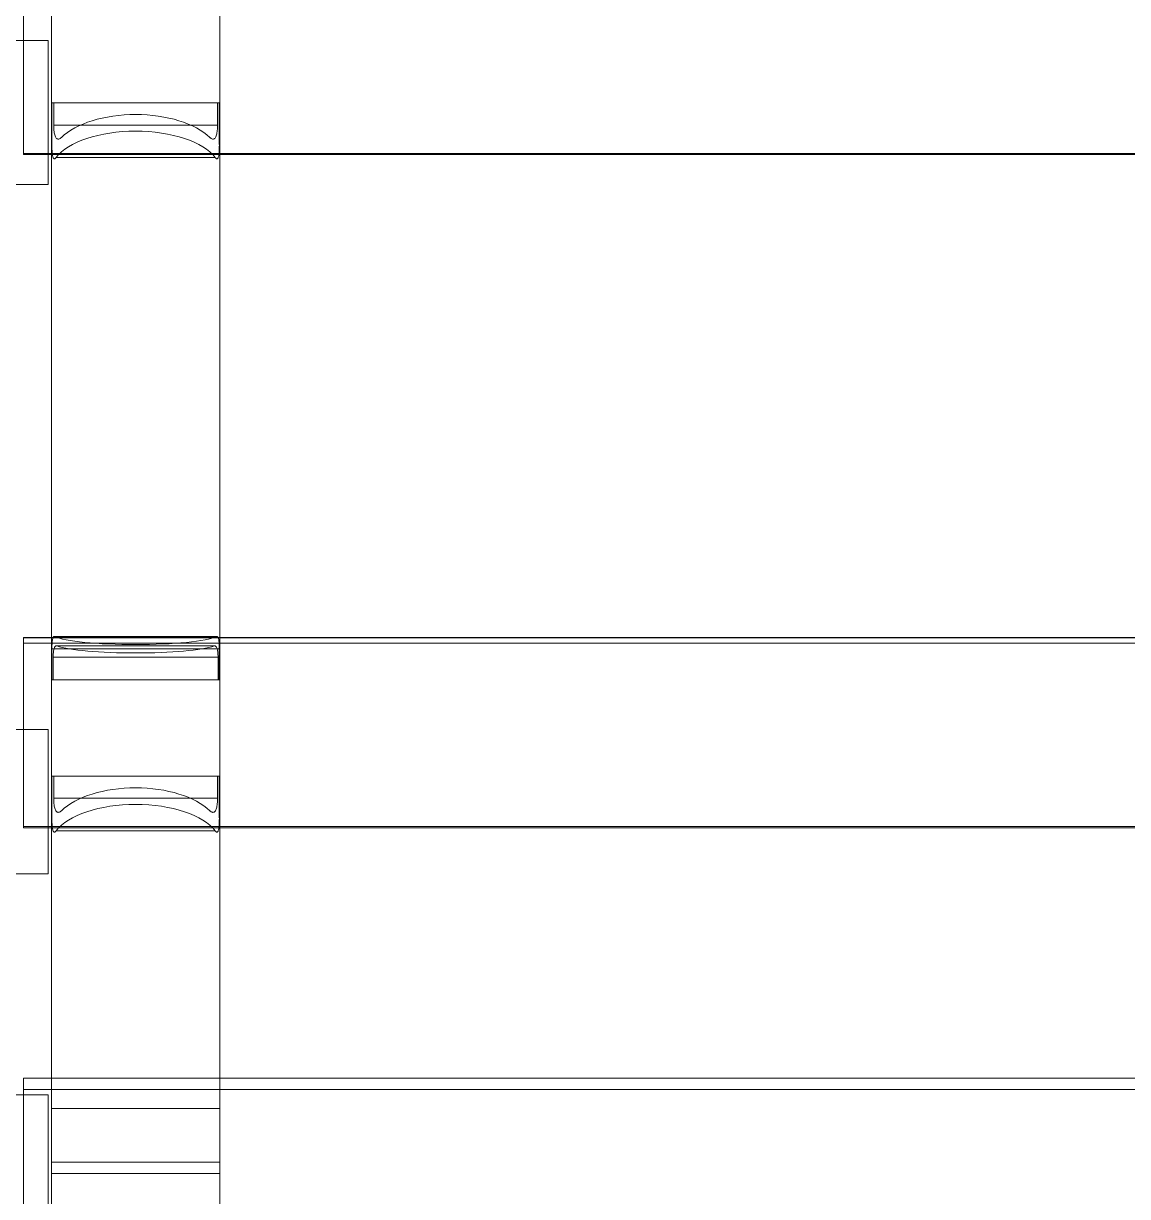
# Model space of a CAD drawing. Header units: millimetres. Extents: x -217756 to 263180, y 55413 to 130608.
# Drawn here: x -209318.1 to -209121.2, y 116725.4 to 116934.5 of the extents above; entities that cross this region are included whole.
import ezdxf

# ---------------------------------------------------------------- set-up
doc = ezdxf.new("R2010")
doc.units = ezdxf.units.MM
doc.layers.add('ТХ_пищеблок', color=30, linetype='Continuous', lineweight=20)

msp = doc.modelspace()

# ---------------------------------------------------------------- linework, layer by layer
at = {"layer": 'ТХ_пищеблок', "color": 230, "extrusion": (-1, 2.44929e-16, 3.40358e-28)}
for p, q in [((-209313.12, 116721.5, -147.22), (-209313.12, 117071.5, -147.22)), ((-209313.12, 117052.33, -203.42), (-209313.12, 116741.09, -230.66)), ((-209313.12, 116731.5, -241.12), (-209313.12, 116731.5, -250.22)), ((-209313.12, 116729.5, -252.22), (-209313.12, 116721.5, -252.22))]:
    msp.add_line(p, q, dxfattribs=at)
at = {"layer": 'ТХ_пищеблок', "color": 230}
for p, q in [((-209313.12, 116721.5, -147.22), (-209313.12, 117071.5, -147.22)), ((-209283.12, 117071.5, -147.22), (-209283.12, 116721.5, -147.22)), ((-209318.12, 116945.03, -917.22), (-209318.12, 116911.1, -917.22)), ((-209313.05, 116920.32, -145.72), (-209283.2, 116920.32, -145.72)), ((-209313.05, 116920.32, -145.72), (-209313.05, 116913.1, -145.72)), ((-209313.05, 116920.32, -145.72), (-209313.05, 116913.1, -145.72)), ((-209312.73, 116916.38, -143.82), (-209312.73, 116920.32, -143.82)), ((-209283.51, 116920.32, -143.82), (-209283.51, 116916.38, -143.82)), ((-209283.2, 116913.1, -145.72), (-209283.2, 116920.32, -145.72)), ((-209283.2, 116913.1, -145.72), (-209283.2, 116920.32, -145.72)), ((-209318.12, 116917.53, -144.72), (-209318.12, 116913.1, -144.72)), ((-209312.73, 116916.38, -143.82), (-209283.51, 116916.38, -143.82)), ((-209318.12, 116911.33, -142.81), (-207818.12, 116911.33, -142.81)), ((-209318.12, 116911.1, -917.22), (-207818.12, 116911.1, -917.22)), ((-209313.12, 116825.03, -917.22), (-209313.12, 116911.1, -917.22)), ((-209312.29, 116910.58, -142.31), (-209283.95, 116910.58, -142.31)), ((-209283.12, 116911.1, -917.22), (-209283.12, 116825.03, -917.22)), ((-209318.12, 116825.03, -917.22), (-207818.12, 116825.03, -917.22)), ((-209318.12, 116825.03, -917.22), (-209318.12, 116791.1, -917.22)), ((-209318.12, 116825.01, -143.47), (-207818.12, 116825.01, -143.47)), ((-209312.57, 116825.21, -143.19), (-209283.68, 116825.21, -143.19)), ((-209284.18, 116825.01, -917.22), (-207852.06, 116825.01, -917.22)), ((-209318.12, 116824.02, -143.6), (-207818.12, 116824.02, -143.6)), ((-209318.12, 116823.03, -144.72), (-209318.12, 116819.01, -144.72)), ((-209313.05, 116823.03, -145.72), (-209283.2, 116823.03, -145.72)), ((-209313.05, 116823.03, -145.72), (-209313.05, 116817.51, -145.72)), ((-209313.05, 116823.03, -145.72), (-209283.2, 116823.03, -145.72)), ((-209313.05, 116823.03, -145.72), (-209313.05, 116817.51, -145.72)), ((-209312.17, 116823.54, -141.97), (-209284.07, 116823.54, -141.97)), ((-209283.2, 116817.51, -145.72), (-209283.2, 116823.03, -145.72)), ((-209283.2, 116817.51, -145.72), (-209283.2, 116823.03, -145.72)), ((-209312.82, 116821.55, -144.22), (-209283.43, 116821.55, -144.22)), ((-209312.82, 116817.51, -144.22), (-209312.82, 116821.55, -144.22)), ((-209283.43, 116821.55, -144.22), (-209283.43, 116817.51, -144.22)), ((-209313.05, 116817.51, -145.72), (-209283.2, 116817.51, -145.72)), ((-209313.05, 116800.32, -145.72), (-209283.2, 116800.32, -145.72)), ((-209313.05, 116800.32, -145.72), (-209313.05, 116793.1, -145.72)), ((-209313.05, 116800.32, -145.72), (-209313.05, 116793.1, -145.72)), ((-209312.73, 116796.38, -143.82), (-209312.73, 116800.32, -143.82)), ((-209283.51, 116800.32, -143.82), (-209283.51, 116796.38, -143.82)), ((-209283.2, 116793.1, -145.72), (-209283.2, 116800.32, -145.72)), ((-209283.2, 116793.1, -145.72), (-209283.2, 116800.32, -145.72)), ((-209318.12, 116797.53, -144.72), (-209318.12, 116793.1, -144.72)), ((-209312.73, 116796.38, -143.82), (-209283.51, 116796.38, -143.82)), ((-209318.12, 116791.33, -142.81), (-207818.12, 116791.33, -142.81)), ((-209318.12, 116791.1, -917.22), (-207818.12, 116791.1, -917.22)), ((-209313.12, 116746.5, -917.22), (-209313.12, 116791.1, -917.22)), ((-209312.29, 116790.58, -142.31), (-209283.95, 116790.58, -142.31)), ((-209283.12, 116791.1, -917.22), (-209283.12, 116746.5, -917.22)), ((-209318.12, 116041.5, -917.22), (-209318.12, 116746.5, -917.22)), ((-209318.12, 116746.5, -917.22), (-207818.12, 116746.5, -917.22)), ((-207818.12, 116746.5, -69.22), (-209318.12, 116746.5, -69.22)), ((-207818.12, 116746.5, -105.22), (-209318.12, 116746.5, -105.22)), ((-207818.12, 116744.5, -107.22), (-209318.12, 116744.5, -107.22)), ((-209318.12, 116744.5, -106.22), (-209318.12, 116739.5, -106.22)), ((-207818.12, 116744.5, -106.22), (-209318.12, 116744.5, -106.22)), ((-207818.12, 116744.5, -106.22), (-209318.12, 116744.5, -106.22)), ((-209313.12, 116741.09, -230.66), (-209283.12, 116741.09, -230.66)), ((-209313.12, 116731.5, -250.22), (-209283.12, 116731.5, -250.22)), ((-209313.12, 116731.5, -241.12), (-209283.12, 116731.5, -241.12)), ((-209313.12, 116729.5, -252.22), (-209283.12, 116729.5, -252.22))]:
    msp.add_line(p, q, dxfattribs=at)
at = {"layer": 'ТХ_пищеблок', "color": 230, "extrusion": (1, -2.44929e-16, -7.99494e-29)}
for p, q in [((-209283.12, 117071.5, -147.22), (-209283.12, 116721.5, -147.22)), ((-209283.12, 116741.09, -230.66), (-209283.12, 117052.33, -203.42)), ((-209283.12, 116731.5, -250.22), (-209283.12, 116731.5, -241.12)), ((-209283.12, 116721.5, -252.22), (-209283.12, 116729.5, -252.22))]:
    msp.add_line(p, q, dxfattribs=at)
at = {"layer": 'ТХ_пищеблок', "color": 230, "extrusion": (2.1347e-17, 0.087156, -0.996195)}
for p, q in [((-209313.12, 117052.33, -203.42), (-209313.12, 116741.09, -230.66)), ((-209283.12, 116741.09, -230.66), (-209283.12, 117052.33, -203.42)), ((-209313.12, 116741.09, -230.66), (-209283.12, 116741.09, -230.66))]:
    msp.add_line(p, q, dxfattribs=at)
at = {"layer": 'ТХ_пищеблок', "color": 230, "extrusion": (2.17808e-16, 0.889269, -0.457385)}
for p, q in [((-209318.12, 116912.21, -143.27), (-209318.12, 116922.16, -123.92)), ((-209318.12, 116792.21, -143.27), (-209318.12, 116802.16, -123.92))]:
    msp.add_line(p, q, dxfattribs=at)
at = {"layer": 'ТХ_пищеблок', "color": 230, "extrusion": (-1, 2.44929e-16, -2.31687e-27)}
for p, q in [((-209318.12, 116912.21, -143.27), (-209318.12, 116922.16, -123.92)), ((-209318.12, 116921.28, -123.46), (-209318.12, 116911.33, -142.81)), ((-209318.12, 116913.1, -145.72), (-209318.12, 116917.53, -145.72)), ((-209318.12, 116917.53, -145.72), (-209318.12, 116917.53, -144.72)), ((-209318.12, 116917.53, -144.72), (-209318.12, 116913.1, -144.72))]:
    msp.add_line(p, q, dxfattribs=at)
at = {"layer": 'ТХ_пищеблок', "color": 230, "extrusion": (-2.17808e-16, -0.889269, 0.457385)}
for p, q in [((-209318.12, 116921.28, -123.46), (-209318.12, 116911.33, -142.81)), ((-209318.12, 116911.33, -142.81), (-207818.12, 116911.33, -142.81)), ((-209318.12, 116801.28, -123.46), (-209318.12, 116791.33, -142.81)), ((-209318.12, 116791.33, -142.81), (-207818.12, 116791.33, -142.81))]:
    msp.add_line(p, q, dxfattribs=at)
at = {"layer": 'ТХ_пищеблок', "color": 230, "extrusion": (-2.44929e-16, -1, 0)}
for p, q in [((-209313.05, 116920.32, -145.72), (-209283.2, 116920.32, -145.72)), ((-209312.73, 116920.32, -143.82), (-209283.51, 116920.32, -143.82)), ((-209318.12, 116819.01, -144.72), (-209318.12, 116819.01, -145.72)), ((-209313.05, 116800.32, -145.72), (-209283.2, 116800.32, -145.72)), ((-209312.73, 116800.32, -143.82), (-209283.51, 116800.32, -143.82)), ((-209318.12, 116739.5, -106.22), (-209318.12, 116739.5, -107.22))]:
    msp.add_line(p, q, dxfattribs=at)
at = {"layer": 'ТХ_пищеблок', "color": 230, "extrusion": (0, 0, -1)}
for p, q in [((-209312.73, 116916.38, -143.82), (-209312.73, 116920.32, -143.82)), ((-209312.73, 116920.32, -143.82), (-209283.51, 116920.32, -143.82)), ((-209283.51, 116920.32, -143.82), (-209283.51, 116916.38, -143.82)), ((-209312.73, 116916.38, -143.82), (-209283.51, 116916.38, -143.82)), ((-209318.12, 116819.01, -145.72), (-209318.12, 116823.03, -145.72)), ((-209312.82, 116817.51, -144.22), (-209312.82, 116821.55, -144.22)), ((-209312.82, 116821.55, -144.22), (-209283.43, 116821.55, -144.22)), ((-209283.43, 116821.55, -144.22), (-209283.43, 116817.51, -144.22)), ((-209312.82, 116817.51, -144.22), (-209283.43, 116817.51, -144.22)), ((-209312.73, 116796.38, -143.82), (-209312.73, 116800.32, -143.82)), ((-209312.73, 116800.32, -143.82), (-209283.51, 116800.32, -143.82)), ((-209283.51, 116800.32, -143.82), (-209283.51, 116796.38, -143.82)), ((-209312.73, 116796.38, -143.82), (-209283.51, 116796.38, -143.82)), ((-209318.12, 116690.92, -105.22), (-209318.12, 116745.5, -105.22)), ((-209318.12, 116739.5, -107.22), (-209318.12, 116744.5, -107.22)), ((-207818.12, 116744.5, -107.22), (-209318.12, 116744.5, -107.22))]:
    msp.add_line(p, q, dxfattribs=at)
at = {"layer": 'ТХ_пищеблок', "color": 230, "extrusion": (-2.51863e-29, -1.02831e-13, -1)}
for p, q in [((-209318.12, 116913.1, -145.72), (-209318.12, 116917.53, -145.72)), ((-209318.12, 116793.1, -145.72), (-209318.12, 116797.53, -145.72))]:
    msp.add_line(p, q, dxfattribs=at)
at = {"layer": 'ТХ_пищеблок', "color": 230, "extrusion": (2.44929e-16, 1, 0)}
for p, q in [((-209318.12, 116917.53, -145.72), (-209318.12, 116917.53, -144.72)), ((-209313.05, 116817.51, -145.72), (-209283.2, 116817.51, -145.72)), ((-209312.82, 116817.51, -144.22), (-209283.43, 116817.51, -144.22)), ((-209318.12, 116797.53, -145.72), (-209318.12, 116797.53, -144.72))]:
    msp.add_line(p, q, dxfattribs=at)
at = {"layer": 'ТХ_пищеблок', "color": 230, "extrusion": (2.21972e-16, 0.906268, -0.422705)}
for p, q in [((-209312.29, 116910.58, -142.31), (-209283.95, 116910.58, -142.31)), ((-209312.29, 116790.58, -142.31), (-209283.95, 116790.58, -142.31))]:
    msp.add_line(p, q, dxfattribs=at)
at = {"layer": 'ТХ_пищеблок', "color": 230, "extrusion": (2.42891e-16, 0.991677, 0.128754)}
for q in [(-209318.12, 116822.91, -127.24), (-207818.12, 116825.01, -143.47)]:
    msp.add_line((-209318.12, 116825.01, -143.47), q, dxfattribs=at)
at = {"layer": 'ТХ_пищеблок', "color": 230, "extrusion": (-1, 2.44929e-16, -2.32452e-27)}
for p, q in [((-209318.12, 116825.01, -143.47), (-209318.12, 116822.91, -127.24)), ((-209318.12, 116821.91, -127.37), (-209318.12, 116824.02, -143.6)), ((-209318.12, 116819.01, -145.72), (-209318.12, 116823.03, -145.72)), ((-209318.12, 116823.03, -144.72), (-209318.12, 116819.01, -144.72)), ((-209318.12, 116819.01, -144.72), (-209318.12, 116819.01, -145.72)), ((-209318.12, 116792.21, -143.27), (-209318.12, 116802.16, -123.92)), ((-209318.12, 116801.28, -123.46), (-209318.12, 116791.33, -142.81)), ((-209318.12, 116793.1, -145.72), (-209318.12, 116797.53, -145.72)), ((-209318.12, 116797.53, -145.72), (-209318.12, 116797.53, -144.72)), ((-209318.12, 116797.53, -144.72), (-209318.12, 116793.1, -144.72))]:
    msp.add_line(p, q, dxfattribs=at)
at = {"layer": 'ТХ_пищеблок', "color": 230, "extrusion": (-2.42893e-16, -0.991687, -0.128676)}
msp.add_line((-209312.57, 116825.21, -143.19), (-209283.68, 116825.21, -143.19), dxfattribs=at)
at = {"layer": 'ТХ_пищеблок', "color": 230, "extrusion": (-2.42891e-16, -0.991677, -0.128754)}
for p, q in [((-209318.12, 116824.02, -143.6), (-207818.12, 116824.02, -143.6)), ((-209318.12, 116821.91, -127.37), (-209318.12, 116824.02, -143.6))]:
    msp.add_line(p, q, dxfattribs=at)
at = {"layer": 'ТХ_пищеблок', "color": 230, "extrusion": (2.42898e-16, 0.991708, 0.128509)}
msp.add_line((-209312.17, 116823.54, -141.97), (-209284.07, 116823.54, -141.97), dxfattribs=at)
at = {"layer": 'ТХ_пищеблок', "color": 230, "extrusion": (-1, 2.44929e-16, 0)}
for p, q in [((-209318.12, 116746.5, -105.22), (-209318.12, 116746.5, -69.22)), ((-209318.12, 116690.92, -105.22), (-209318.12, 116745.5, -105.22)), ((-209318.12, 116744.5, -106.22), (-209318.12, 116739.5, -106.22)), ((-209318.12, 116739.5, -107.22), (-209318.12, 116744.5, -107.22)), ((-209318.12, 116739.5, -106.22), (-209318.12, 116739.5, -107.22))]:
    msp.add_line(p, q, dxfattribs=at)
at = {"layer": 'ТХ_пищеблок', "color": 230, "extrusion": (2.44929e-16, 1, -1.57898e-15)}
for p, q in [((-209318.12, 116746.5, -105.22), (-209318.12, 116746.5, -69.22)), ((-207818.12, 116746.5, -105.22), (-209318.12, 116746.5, -105.22)), ((-207818.12, 116746.5, -69.22), (-209318.12, 116746.5, -69.22))]:
    msp.add_line(p, q, dxfattribs=at)
at = {"layer": 'ТХ_пищеблок', "color": 230, "extrusion": (2.44929e-16, 1, 1.248e-14)}
for p, q in [((-209313.12, 116731.5, -250.22), (-209283.12, 116731.5, -250.22)), ((-209313.12, 116731.5, -241.12), (-209313.12, 116731.5, -250.22)), ((-209313.12, 116731.5, -241.12), (-209283.12, 116731.5, -241.12)), ((-209283.12, 116731.5, -250.22), (-209283.12, 116731.5, -241.12))]:
    msp.add_line(p, q, dxfattribs=at)
at = {"layer": 'ТХ_пищеблок', "color": 230, "extrusion": (1.39226e-29, 5.68434e-14, -1)}
for p, q in [((-209313.12, 116729.5, -252.22), (-209313.12, 116721.5, -252.22)), ((-209313.12, 116729.5, -252.22), (-209283.12, 116729.5, -252.22)), ((-209283.12, 116721.5, -252.22), (-209283.12, 116729.5, -252.22))]:
    msp.add_line(p, q, dxfattribs=at)
at = {"layer": 'ТХ_пищеблок', "elevation": -78.22}
for points in [[(-210433.69, 116931.46), (-209313.69, 116931.46), (-209313.69, 116905.76), (-210433.69, 116905.76)], [(-210433.69, 116931.46), (-209313.69, 116931.46), (-209313.69, 116905.76), (-210433.69, 116905.76)], [(-210433.69, 116808.62), (-209313.69, 116808.62), (-209313.69, 116782.92), (-210433.69, 116782.92)], [(-210433.69, 116808.62), (-209313.69, 116808.62), (-209313.69, 116782.92), (-210433.69, 116782.92)], [(-209313.69, 116743.5), (-209313.69, 116038.5), (-210433.69, 116038.5), (-210433.69, 116743.5)], [(-209313.69, 116743.5), (-209313.69, 116038.5), (-210433.69, 116038.5), (-210433.69, 116743.5)]]:
    msp.add_lwpolyline(points, close=True, dxfattribs=at)
at = {"layer": 'ТХ_пищеблок', "color": 230, "extrusion": (-2.44929e-16, -1, 0)}
for centre, start, end in [((-209298.12, -147.22, -116920.32), 166.8991, 174.2608), ((-209298.12, -147.22, -116920.32), 166.8991, 174.2608), ((-209298.12, -147.22, -116920.32), 166.8991, 174.2608), ((-209298.12, -147.22, -116920.32), 166.8991, 174.2608), ((-209298.12, -147.22, -116920.32), 5.7392, 13.1009), ((-209298.12, -147.22, -116920.32), 5.7392, 13.1009), ((-209298.12, -147.22, -116920.32), 5.7392, 13.1009), ((-209298.12, -147.22, -116920.32), 5.7392, 13.1009), ((-209298.12, -147.22, -116800.32), 166.8991, 174.2608), ((-209298.12, -147.22, -116800.32), 166.8991, 174.2608), ((-209298.12, -147.22, -116800.32), 166.8991, 174.2608), ((-209298.12, -147.22, -116800.32), 166.8991, 174.2608), ((-209298.12, -147.22, -116800.32), 5.7392, 13.1009), ((-209298.12, -147.22, -116800.32), 5.7392, 13.1009), ((-209298.12, -147.22, -116800.32), 5.7392, 13.1009), ((-209298.12, -147.22, -116800.32), 5.7392, 13.1009)]:
    msp.add_arc(centre, 15, start, end, dxfattribs=at)
at = {"layer": 'ТХ_пищеблок', "color": 230, "extrusion": (2.44929e-16, 1, 0)}
for start, end in [(5.7392, 11.537), (5.7392, 11.537), (5.7392, 11.537), (5.7392, 11.537), (168.463, 174.2608), (168.463, 174.2608), (168.463, 174.2608), (168.463, 174.2608)]:
    msp.add_arc((209298.12, -147.22, 116817.51), 15, start, end, dxfattribs=at)
at = {"layer": 'ТХ_пищеблок', "color": 230, "extrusion": (-1, 2.44929e-16, 0)}
for centre, radius, start, end in [((-116742, -241.12, 209313.12), 10.5, 0, 85), ((-116742, -241.12, 209313.12), 10.5, 0, 85), ((-116742, -241.12, 209283.12), 10.5, 0, 85), ((-116742, -241.12, 209283.12), 10.5, 0, 85), ((-116729.5, -250.22, 209313.12), 2, 180, 270), ((-116729.5, -250.22, 209313.12), 2, 180, 270), ((-116729.5, -250.22, 209313.12), 2, 180, 270), ((-116729.5, -250.22, 209313.12), 2, 180, 270)]:
    msp.add_arc(centre, radius, start, end, dxfattribs=at)
at = {"layer": 'ТХ_пищеблок', "color": 230, "extrusion": (1, -2.44929e-16, 0)}
for centre, radius, start, end in [((116742, -241.12, -209313.12), 10.5, 95, 180), ((116742, -241.12, -209313.12), 10.5, 95, 180), ((116742, -241.12, -209283.12), 10.5, 95, 180), ((116742, -241.12, -209283.12), 10.5, 95, 180), ((116729.5, -250.22, -209283.12), 2, 270, 0), ((116729.5, -250.22, -209283.12), 2, 270, 0), ((116729.5, -250.22, -209283.12), 2, 270, 0), ((116729.5, -250.22, -209283.12), 2, 270, 0)]:
    msp.add_arc(centre, radius, start, end, dxfattribs=at)
at = {"layer": 'ТХ_пищеблок', "color": 230, "extrusion": (-2.17766e-16, -0.889097, 0.457719)}
for centre in [(-209298.12, 116910.53, -147.22), (-209298.12, 116910.53, -147.22), (-209298.12, 116790.53, -147.22), (-209298.12, 116790.53, -147.22)]:
    msp.add_ellipse(centre, major_axis=(0, 7.72, 15), ratio=0.889097, start_param=-1.081936, end_param=1.081936, dxfattribs=at)
at = {"layer": 'ТХ_пищеблок', "color": 230, "extrusion": (2.21972e-16, 0.906268, -0.422705)}
for centre in [(-209298.12, 116908.29, -147.22), (-209298.12, 116908.29, -147.22), (-209298.12, 116788.29, -147.22), (-209298.12, 116788.29, -147.22)]:
    msp.add_ellipse(centre, major_axis=(0, 7, 15), ratio=0.906268, start_param=-1.236809, end_param=1.236809, dxfattribs=at)
at = {"layer": 'ТХ_пищеблок', "color": 230, "extrusion": (-2.42893e-16, -0.991687, -0.128676)}
msp.add_ellipse((-209298.12, 116825.73, -147.22), major_axis=(0, -1.95, 15), ratio=0.991687, start_param=-1.298155, end_param=1.298155, dxfattribs=at)
msp.add_ellipse((-209298.12, 116825.73, -147.22), major_axis=(0, -1.95, 15), ratio=0.991687, start_param=-1.298155, end_param=1.298155, dxfattribs=at)
at = {"layer": 'ТХ_пищеблок', "color": 230, "extrusion": (2.42898e-16, 0.991708, 0.128509)}
msp.add_ellipse((-209298.12, 116824.22, -147.22), major_axis=(0, -1.94, 15), ratio=0.991708, start_param=-1.212726, end_param=1.212726, dxfattribs=at)
msp.add_ellipse((-209298.12, 116824.22, -147.22), major_axis=(0, -1.94, 15), ratio=0.991708, start_param=-1.212726, end_param=1.212726, dxfattribs=at)
at = {"layer": 'ТХ_пищеблок', "color": 230}
for points, knots in [([(-209311.37, 116914.15, -140.18), (-209311.39, 116914.13, -140.23), (-209311.42, 116914.1, -140.29), (-209311.53, 116914.01, -140.5), (-209311.61, 116913.96, -140.66), (-209311.77, 116913.89, -140.99), (-209311.84, 116913.88, -141.16), (-209311.98, 116913.88, -141.48), (-209312.04, 116913.89, -141.64), (-209312.17, 116913.95, -141.96), (-209312.23, 116914, -142.12), (-209312.34, 116914.13, -142.43), (-209312.39, 116914.21, -142.58), (-209312.48, 116914.4, -142.86), (-209312.51, 116914.51, -142.99), (-209312.58, 116914.73, -143.22), (-209312.6, 116914.86, -143.32), (-209312.65, 116915.13, -143.5), (-209312.67, 116915.27, -143.57), (-209312.7, 116915.58, -143.7), (-209312.71, 116915.74, -143.75), (-209312.73, 116916.06, -143.81), (-209312.73, 116916.22, -143.82), (-209312.73, 116916.38, -143.82)], [-5.126797, -5.126797, -5.126797, -5.126797, -4.943207, -4.943207, -4.410378, -4.410378, -3.877548, -3.877548, -3.376648, -3.376648, -2.875748, -2.875748, -2.374848, -2.374848, -1.873948, -1.873948, -1.405461, -1.405461, -0.936974, -0.936974, -0.468487, -0.468487, 0, 0, 0, 0]), ([(-209311.37, 116914.15, -140.18), (-209311.39, 116914.13, -140.23), (-209311.42, 116914.1, -140.29), (-209311.53, 116914.01, -140.5), (-209311.61, 116913.96, -140.66), (-209311.77, 116913.89, -140.99), (-209311.84, 116913.88, -141.16), (-209311.98, 116913.88, -141.48), (-209312.04, 116913.89, -141.64), (-209312.17, 116913.95, -141.96), (-209312.23, 116914, -142.12), (-209312.34, 116914.13, -142.43), (-209312.39, 116914.21, -142.58), (-209312.48, 116914.4, -142.86), (-209312.51, 116914.51, -142.99), (-209312.58, 116914.73, -143.22), (-209312.6, 116914.86, -143.32), (-209312.65, 116915.13, -143.5), (-209312.67, 116915.27, -143.57), (-209312.7, 116915.58, -143.7), (-209312.71, 116915.74, -143.75), (-209312.73, 116916.06, -143.81), (-209312.73, 116916.22, -143.82), (-209312.73, 116916.38, -143.82)], [-5.126797, -5.126797, -5.126797, -5.126797, -4.943207, -4.943207, -4.410378, -4.410378, -3.877548, -3.877548, -3.376648, -3.376648, -2.875748, -2.875748, -2.374848, -2.374848, -1.873948, -1.873948, -1.405461, -1.405461, -0.936974, -0.936974, -0.468487, -0.468487, 0, 0, 0, 0]), ([(-209283.51, 116916.38, -143.82), (-209283.51, 116916.22, -143.82), (-209283.52, 116916.06, -143.81), (-209283.53, 116915.74, -143.75), (-209283.54, 116915.58, -143.7), (-209283.57, 116915.27, -143.57), (-209283.59, 116915.13, -143.5), (-209283.64, 116914.86, -143.32), (-209283.67, 116914.73, -143.22), (-209283.73, 116914.51, -142.99), (-209283.77, 116914.4, -142.86), (-209283.86, 116914.21, -142.58), (-209283.91, 116914.13, -142.43), (-209284.02, 116914, -142.12), (-209284.08, 116913.95, -141.96), (-209284.2, 116913.89, -141.64), (-209284.27, 116913.88, -141.48), (-209284.4, 116913.88, -141.16), (-209284.48, 116913.89, -140.99), (-209284.63, 116913.96, -140.66), (-209284.71, 116914.01, -140.5), (-209284.82, 116914.1, -140.29), (-209284.85, 116914.13, -140.23), (-209284.88, 116914.15, -140.18)], [0, 0, 0, 0, 0.468487, 0.468487, 0.936974, 0.936974, 1.405461, 1.405461, 1.873948, 1.873948, 2.374848, 2.374848, 2.875748, 2.875748, 3.376648, 3.376648, 3.877548, 3.877548, 4.410378, 4.410378, 4.943207, 4.943207, 5.126797, 5.126797, 5.126797, 5.126797]), ([(-209283.51, 116916.38, -143.82), (-209283.51, 116916.22, -143.82), (-209283.52, 116916.06, -143.81), (-209283.53, 116915.74, -143.75), (-209283.54, 116915.58, -143.7), (-209283.57, 116915.27, -143.57), (-209283.59, 116915.13, -143.5), (-209283.64, 116914.86, -143.32), (-209283.67, 116914.73, -143.22), (-209283.73, 116914.51, -142.99), (-209283.77, 116914.4, -142.86), (-209283.86, 116914.21, -142.58), (-209283.91, 116914.13, -142.43), (-209284.02, 116914, -142.12), (-209284.08, 116913.95, -141.96), (-209284.2, 116913.89, -141.64), (-209284.27, 116913.88, -141.48), (-209284.4, 116913.88, -141.16), (-209284.48, 116913.89, -140.99), (-209284.63, 116913.96, -140.66), (-209284.71, 116914.01, -140.5), (-209284.82, 116914.1, -140.29), (-209284.85, 116914.13, -140.23), (-209284.88, 116914.15, -140.18)], [0, 0, 0, 0, 0.468487, 0.468487, 0.936974, 0.936974, 1.405461, 1.405461, 1.873948, 1.873948, 2.374848, 2.374848, 2.875748, 2.875748, 3.376648, 3.376648, 3.877548, 3.877548, 4.410378, 4.410378, 4.943207, 4.943207, 5.126797, 5.126797, 5.126797, 5.126797]), ([(-209313.05, 116913.1, -145.72), (-209313.05, 116912.99, -145.74), (-209313.05, 116912.88, -145.75), (-209313.05, 116912.77, -145.75), (-209313.05, 116912.62, -145.75), (-209313.05, 116912.47, -145.73), (-209313.04, 116912.15, -145.67), (-209313.04, 116912, -145.63), (-209313.02, 116911.7, -145.5), (-209313.01, 116911.56, -145.43), (-209312.99, 116911.3, -145.25), (-209312.98, 116911.18, -145.15), (-209312.95, 116910.96, -144.93), (-209312.93, 116910.86, -144.81), (-209312.88, 116910.68, -144.55), (-209312.85, 116910.6, -144.4), (-209312.79, 116910.48, -144.1), (-209312.76, 116910.43, -143.95), (-209312.69, 116910.37, -143.64), (-209312.65, 116910.36, -143.48), (-209312.57, 116910.36, -143.17), (-209312.52, 116910.37, -143.01), (-209312.42, 116910.44, -142.7), (-209312.37, 116910.48, -142.54), (-209312.31, 116910.56, -142.36), (-209312.3, 116910.57, -142.34), (-209312.29, 116910.58, -142.31)], [-0.323708, -0.323708, -0.323708, -0.323708, 0, 0, 0, 0.454646, 0.454646, 0.909291, 0.909291, 1.363937, 1.363937, 1.818583, 1.818583, 2.283915, 2.283915, 2.749246, 2.749246, 3.214578, 3.214578, 3.67991, 3.67991, 4.162001, 4.162001, 4.644092, 4.644092, 4.733571, 4.733571, 4.733571, 4.733571]), ([(-209313.05, 116913.1, -145.72), (-209313.05, 116912.99, -145.74), (-209313.05, 116912.88, -145.75), (-209313.05, 116912.77, -145.75), (-209313.05, 116912.62, -145.75), (-209313.05, 116912.47, -145.73), (-209313.04, 116912.15, -145.67), (-209313.04, 116912, -145.63), (-209313.02, 116911.7, -145.5), (-209313.01, 116911.56, -145.43), (-209312.99, 116911.3, -145.25), (-209312.98, 116911.18, -145.15), (-209312.95, 116910.96, -144.93), (-209312.93, 116910.86, -144.81), (-209312.88, 116910.68, -144.55), (-209312.85, 116910.6, -144.4), (-209312.79, 116910.48, -144.1), (-209312.76, 116910.43, -143.95), (-209312.69, 116910.37, -143.64), (-209312.65, 116910.36, -143.48), (-209312.57, 116910.36, -143.17), (-209312.52, 116910.37, -143.01), (-209312.42, 116910.44, -142.7), (-209312.37, 116910.48, -142.54), (-209312.31, 116910.56, -142.36), (-209312.3, 116910.57, -142.34), (-209312.29, 116910.58, -142.31)], [-0.323708, -0.323708, -0.323708, -0.323708, 0, 0, 0, 0.454646, 0.454646, 0.909291, 0.909291, 1.363937, 1.363937, 1.818583, 1.818583, 2.283915, 2.283915, 2.749246, 2.749246, 3.214578, 3.214578, 3.67991, 3.67991, 4.162001, 4.162001, 4.644092, 4.644092, 4.733571, 4.733571, 4.733571, 4.733571]), ([(-209283.95, 116910.58, -142.31), (-209283.94, 116910.57, -142.34), (-209283.93, 116910.56, -142.36), (-209283.87, 116910.48, -142.54), (-209283.82, 116910.44, -142.7), (-209283.72, 116910.37, -143.01), (-209283.68, 116910.36, -143.17), (-209283.6, 116910.36, -143.48), (-209283.56, 116910.37, -143.64), (-209283.48, 116910.43, -143.95), (-209283.45, 116910.48, -144.1), (-209283.39, 116910.6, -144.4), (-209283.36, 116910.68, -144.55), (-209283.32, 116910.86, -144.81), (-209283.3, 116910.96, -144.93), (-209283.27, 116911.18, -145.15), (-209283.25, 116911.3, -145.25), (-209283.23, 116911.56, -145.43), (-209283.22, 116911.7, -145.5), (-209283.21, 116912, -145.63), (-209283.2, 116912.15, -145.67), (-209283.2, 116912.47, -145.73), (-209283.19, 116912.62, -145.75), (-209283.19, 116912.77, -145.75), (-209283.19, 116912.88, -145.75), (-209283.2, 116912.99, -145.74), (-209283.2, 116913.1, -145.72)], [-4.733571, -4.733571, -4.733571, -4.733571, -4.644092, -4.644092, -4.162001, -4.162001, -3.67991, -3.67991, -3.214578, -3.214578, -2.749246, -2.749246, -2.283915, -2.283915, -1.818583, -1.818583, -1.363937, -1.363937, -0.909291, -0.909291, -0.454646, -0.454646, 0, 0, 0, 0.323708, 0.323708, 0.323708, 0.323708]), ([(-209283.95, 116910.58, -142.31), (-209283.94, 116910.57, -142.34), (-209283.93, 116910.56, -142.36), (-209283.87, 116910.48, -142.54), (-209283.82, 116910.44, -142.7), (-209283.72, 116910.37, -143.01), (-209283.68, 116910.36, -143.17), (-209283.6, 116910.36, -143.48), (-209283.56, 116910.37, -143.64), (-209283.48, 116910.43, -143.95), (-209283.45, 116910.48, -144.1), (-209283.39, 116910.6, -144.4), (-209283.36, 116910.68, -144.55), (-209283.32, 116910.86, -144.81), (-209283.3, 116910.96, -144.93), (-209283.27, 116911.18, -145.15), (-209283.25, 116911.3, -145.25), (-209283.23, 116911.56, -145.43), (-209283.22, 116911.7, -145.5), (-209283.21, 116912, -145.63), (-209283.2, 116912.15, -145.67), (-209283.2, 116912.47, -145.73), (-209283.19, 116912.62, -145.75), (-209283.19, 116912.77, -145.75), (-209283.19, 116912.88, -145.75), (-209283.2, 116912.99, -145.74), (-209283.2, 116913.1, -145.72)], [-4.733571, -4.733571, -4.733571, -4.733571, -4.644092, -4.644092, -4.162001, -4.162001, -3.67991, -3.67991, -3.214578, -3.214578, -2.749246, -2.749246, -2.283915, -2.283915, -1.818583, -1.818583, -1.363937, -1.363937, -0.909291, -0.909291, -0.454646, -0.454646, 0, 0, 0, 0.323708, 0.323708, 0.323708, 0.323708]), ([(-209312.57, 116825.21, -143.19), (-209312.6, 116825.22, -143.28), (-209312.62, 116825.23, -143.38), (-209312.68, 116825.23, -143.61), (-209312.72, 116825.21, -143.76), (-209312.78, 116825.16, -144.05), (-209312.81, 116825.11, -144.19), (-209312.87, 116825, -144.47), (-209312.89, 116824.93, -144.6), (-209312.93, 116824.76, -144.85), (-209312.95, 116824.67, -144.97), (-209312.98, 116824.47, -145.17), (-209312.99, 116824.35, -145.26), (-209313.01, 116824.11, -145.42), (-209313.02, 116823.98, -145.5), (-209313.04, 116823.7, -145.61), (-209313.04, 116823.55, -145.65), (-209313.05, 116823.28, -145.71), (-209313.05, 116823.15, -145.72), (-209313.05, 116823.03, -145.72)], [10.097986, 10.097986, 10.097986, 10.097986, 10.392669, 10.392669, 10.823812, 10.823812, 11.254955, 11.254955, 11.686098, 11.686098, 12.117241, 12.117241, 12.54183, 12.54183, 12.966419, 12.966419, 13.391007, 13.391007, 13.762084, 13.762084, 13.762084, 13.762084]), ([(-209312.57, 116825.21, -143.19), (-209312.6, 116825.22, -143.28), (-209312.62, 116825.23, -143.38), (-209312.68, 116825.23, -143.61), (-209312.72, 116825.21, -143.76), (-209312.78, 116825.16, -144.05), (-209312.81, 116825.11, -144.19), (-209312.87, 116825, -144.47), (-209312.89, 116824.93, -144.6), (-209312.93, 116824.76, -144.85), (-209312.95, 116824.67, -144.97), (-209312.98, 116824.47, -145.17), (-209312.99, 116824.35, -145.26), (-209313.01, 116824.11, -145.42), (-209313.02, 116823.98, -145.5), (-209313.04, 116823.7, -145.61), (-209313.04, 116823.55, -145.65), (-209313.05, 116823.28, -145.71), (-209313.05, 116823.15, -145.72), (-209313.05, 116823.03, -145.72)], [10.097986, 10.097986, 10.097986, 10.097986, 10.392669, 10.392669, 10.823812, 10.823812, 11.254955, 11.254955, 11.686098, 11.686098, 12.117241, 12.117241, 12.54183, 12.54183, 12.966419, 12.966419, 13.391007, 13.391007, 13.762084, 13.762084, 13.762084, 13.762084]), ([(-209283.2, 116823.03, -145.72), (-209283.2, 116823.15, -145.72), (-209283.2, 116823.28, -145.71), (-209283.2, 116823.55, -145.65), (-209283.21, 116823.7, -145.61), (-209283.22, 116823.98, -145.5), (-209283.23, 116824.11, -145.42), (-209283.25, 116824.35, -145.26), (-209283.26, 116824.47, -145.17), (-209283.29, 116824.67, -144.97), (-209283.31, 116824.76, -144.85), (-209283.35, 116824.93, -144.6), (-209283.38, 116825, -144.47), (-209283.43, 116825.11, -144.19), (-209283.46, 116825.16, -144.05), (-209283.53, 116825.21, -143.76), (-209283.56, 116825.23, -143.61), (-209283.62, 116825.23, -143.38), (-209283.65, 116825.22, -143.28), (-209283.68, 116825.21, -143.19)], [0.053512, 0.053512, 0.053512, 0.053512, 0.424589, 0.424589, 0.849178, 0.849178, 1.273766, 1.273766, 1.698355, 1.698355, 2.129498, 2.129498, 2.560641, 2.560641, 2.991784, 2.991784, 3.422927, 3.422927, 3.71761, 3.71761, 3.71761, 3.71761]), ([(-209283.2, 116823.03, -145.72), (-209283.2, 116823.15, -145.72), (-209283.2, 116823.28, -145.71), (-209283.2, 116823.55, -145.65), (-209283.21, 116823.7, -145.61), (-209283.22, 116823.98, -145.5), (-209283.23, 116824.11, -145.42), (-209283.25, 116824.35, -145.26), (-209283.26, 116824.47, -145.17), (-209283.29, 116824.67, -144.97), (-209283.31, 116824.76, -144.85), (-209283.35, 116824.93, -144.6), (-209283.38, 116825, -144.47), (-209283.43, 116825.11, -144.19), (-209283.46, 116825.16, -144.05), (-209283.53, 116825.21, -143.76), (-209283.56, 116825.23, -143.61), (-209283.62, 116825.23, -143.38), (-209283.65, 116825.22, -143.28), (-209283.68, 116825.21, -143.19)], [0.053512, 0.053512, 0.053512, 0.053512, 0.424589, 0.424589, 0.849178, 0.849178, 1.273766, 1.273766, 1.698355, 1.698355, 2.129498, 2.129498, 2.560641, 2.560641, 2.991784, 2.991784, 3.422927, 3.422927, 3.71761, 3.71761, 3.71761, 3.71761]), ([(-209312.82, 116821.55, -144.22), (-209312.82, 116821.68, -144.22), (-209312.82, 116821.81, -144.21), (-209312.81, 116822.06, -144.16), (-209312.8, 116822.19, -144.12), (-209312.78, 116822.44, -144.02), (-209312.76, 116822.55, -143.96), (-209312.73, 116822.77, -143.82), (-209312.71, 116822.87, -143.74), (-209312.67, 116823.05, -143.56), (-209312.64, 116823.14, -143.46), (-209312.58, 116823.29, -143.23), (-209312.55, 116823.35, -143.11), (-209312.47, 116823.45, -142.86), (-209312.44, 116823.49, -142.74), (-209312.35, 116823.54, -142.48), (-209312.31, 116823.55, -142.35), (-209312.23, 116823.55, -142.14), (-209312.2, 116823.55, -142.05), (-209312.17, 116823.54, -141.97)], [0, 0, 0, 0, 0.375338, 0.375338, 0.750676, 0.750676, 1.126014, 1.126014, 1.501352, 1.501352, 1.895183, 1.895183, 2.289013, 2.289013, 2.682844, 2.682844, 3.076675, 3.076675, 3.345481, 3.345481, 3.345481, 3.345481]), ([(-209312.82, 116821.55, -144.22), (-209312.82, 116821.68, -144.22), (-209312.82, 116821.81, -144.21), (-209312.81, 116822.06, -144.16), (-209312.8, 116822.19, -144.12), (-209312.78, 116822.44, -144.02), (-209312.76, 116822.55, -143.96), (-209312.73, 116822.77, -143.82), (-209312.71, 116822.87, -143.74), (-209312.67, 116823.05, -143.56), (-209312.64, 116823.14, -143.46), (-209312.58, 116823.29, -143.23), (-209312.55, 116823.35, -143.11), (-209312.47, 116823.45, -142.86), (-209312.44, 116823.49, -142.74), (-209312.35, 116823.54, -142.48), (-209312.31, 116823.55, -142.35), (-209312.23, 116823.55, -142.14), (-209312.2, 116823.55, -142.05), (-209312.17, 116823.54, -141.97)], [0, 0, 0, 0, 0.375338, 0.375338, 0.750676, 0.750676, 1.126014, 1.126014, 1.501352, 1.501352, 1.895183, 1.895183, 2.289013, 2.289013, 2.682844, 2.682844, 3.076675, 3.076675, 3.345481, 3.345481, 3.345481, 3.345481]), ([(-209284.07, 116823.54, -141.97), (-209284.04, 116823.55, -142.05), (-209284.01, 116823.55, -142.14), (-209283.94, 116823.55, -142.35), (-209283.89, 116823.54, -142.48), (-209283.81, 116823.49, -142.74), (-209283.77, 116823.45, -142.86), (-209283.7, 116823.35, -143.11), (-209283.66, 116823.29, -143.23), (-209283.6, 116823.14, -143.46), (-209283.58, 116823.05, -143.56), (-209283.53, 116822.87, -143.74), (-209283.51, 116822.77, -143.82), (-209283.48, 116822.55, -143.96), (-209283.47, 116822.44, -144.02), (-209283.45, 116822.19, -144.12), (-209283.44, 116822.06, -144.16), (-209283.43, 116821.81, -144.21), (-209283.43, 116821.68, -144.22), (-209283.43, 116821.55, -144.22)], [-3.345481, -3.345481, -3.345481, -3.345481, -3.076675, -3.076675, -2.682844, -2.682844, -2.289013, -2.289013, -1.895183, -1.895183, -1.501352, -1.501352, -1.126014, -1.126014, -0.750676, -0.750676, -0.375338, -0.375338, 0, 0, 0, 0]), ([(-209284.07, 116823.54, -141.97), (-209284.04, 116823.55, -142.05), (-209284.01, 116823.55, -142.14), (-209283.94, 116823.55, -142.35), (-209283.89, 116823.54, -142.48), (-209283.81, 116823.49, -142.74), (-209283.77, 116823.45, -142.86), (-209283.7, 116823.35, -143.11), (-209283.66, 116823.29, -143.23), (-209283.6, 116823.14, -143.46), (-209283.58, 116823.05, -143.56), (-209283.53, 116822.87, -143.74), (-209283.51, 116822.77, -143.82), (-209283.48, 116822.55, -143.96), (-209283.47, 116822.44, -144.02), (-209283.45, 116822.19, -144.12), (-209283.44, 116822.06, -144.16), (-209283.43, 116821.81, -144.21), (-209283.43, 116821.68, -144.22), (-209283.43, 116821.55, -144.22)], [-3.345481, -3.345481, -3.345481, -3.345481, -3.076675, -3.076675, -2.682844, -2.682844, -2.289013, -2.289013, -1.895183, -1.895183, -1.501352, -1.501352, -1.126014, -1.126014, -0.750676, -0.750676, -0.375338, -0.375338, 0, 0, 0, 0]), ([(-209311.37, 116794.15, -140.18), (-209311.39, 116794.13, -140.23), (-209311.42, 116794.1, -140.29), (-209311.53, 116794.01, -140.5), (-209311.61, 116793.96, -140.66), (-209311.77, 116793.89, -140.99), (-209311.84, 116793.88, -141.16), (-209311.98, 116793.88, -141.48), (-209312.04, 116793.89, -141.64), (-209312.17, 116793.95, -141.96), (-209312.23, 116794, -142.12), (-209312.34, 116794.13, -142.43), (-209312.39, 116794.21, -142.58), (-209312.48, 116794.4, -142.86), (-209312.51, 116794.51, -142.99), (-209312.58, 116794.73, -143.22), (-209312.6, 116794.86, -143.32), (-209312.65, 116795.13, -143.5), (-209312.67, 116795.27, -143.57), (-209312.7, 116795.58, -143.7), (-209312.71, 116795.74, -143.75), (-209312.73, 116796.06, -143.81), (-209312.73, 116796.22, -143.82), (-209312.73, 116796.38, -143.82)], [-5.126797, -5.126797, -5.126797, -5.126797, -4.943207, -4.943207, -4.410378, -4.410378, -3.877548, -3.877548, -3.376648, -3.376648, -2.875748, -2.875748, -2.374848, -2.374848, -1.873948, -1.873948, -1.405461, -1.405461, -0.936974, -0.936974, -0.468487, -0.468487, 0, 0, 0, 0]), ([(-209311.37, 116794.15, -140.18), (-209311.39, 116794.13, -140.23), (-209311.42, 116794.1, -140.29), (-209311.53, 116794.01, -140.5), (-209311.61, 116793.96, -140.66), (-209311.77, 116793.89, -140.99), (-209311.84, 116793.88, -141.16), (-209311.98, 116793.88, -141.48), (-209312.04, 116793.89, -141.64), (-209312.17, 116793.95, -141.96), (-209312.23, 116794, -142.12), (-209312.34, 116794.13, -142.43), (-209312.39, 116794.21, -142.58), (-209312.48, 116794.4, -142.86), (-209312.51, 116794.51, -142.99), (-209312.58, 116794.73, -143.22), (-209312.6, 116794.86, -143.32), (-209312.65, 116795.13, -143.5), (-209312.67, 116795.27, -143.57), (-209312.7, 116795.58, -143.7), (-209312.71, 116795.74, -143.75), (-209312.73, 116796.06, -143.81), (-209312.73, 116796.22, -143.82), (-209312.73, 116796.38, -143.82)], [-5.126797, -5.126797, -5.126797, -5.126797, -4.943207, -4.943207, -4.410378, -4.410378, -3.877548, -3.877548, -3.376648, -3.376648, -2.875748, -2.875748, -2.374848, -2.374848, -1.873948, -1.873948, -1.405461, -1.405461, -0.936974, -0.936974, -0.468487, -0.468487, 0, 0, 0, 0]), ([(-209283.51, 116796.38, -143.82), (-209283.51, 116796.22, -143.82), (-209283.52, 116796.06, -143.81), (-209283.53, 116795.74, -143.75), (-209283.54, 116795.58, -143.7), (-209283.57, 116795.27, -143.57), (-209283.59, 116795.13, -143.5), (-209283.64, 116794.86, -143.32), (-209283.67, 116794.73, -143.22), (-209283.73, 116794.51, -142.99), (-209283.77, 116794.4, -142.86), (-209283.86, 116794.21, -142.58), (-209283.91, 116794.13, -142.43), (-209284.02, 116794, -142.12), (-209284.08, 116793.95, -141.96), (-209284.2, 116793.89, -141.64), (-209284.27, 116793.88, -141.48), (-209284.4, 116793.88, -141.16), (-209284.48, 116793.89, -140.99), (-209284.63, 116793.96, -140.66), (-209284.71, 116794.01, -140.5), (-209284.82, 116794.1, -140.29), (-209284.85, 116794.13, -140.23), (-209284.88, 116794.15, -140.18)], [0, 0, 0, 0, 0.468487, 0.468487, 0.936974, 0.936974, 1.405461, 1.405461, 1.873948, 1.873948, 2.374848, 2.374848, 2.875748, 2.875748, 3.376648, 3.376648, 3.877548, 3.877548, 4.410378, 4.410378, 4.943207, 4.943207, 5.126797, 5.126797, 5.126797, 5.126797]), ([(-209283.51, 116796.38, -143.82), (-209283.51, 116796.22, -143.82), (-209283.52, 116796.06, -143.81), (-209283.53, 116795.74, -143.75), (-209283.54, 116795.58, -143.7), (-209283.57, 116795.27, -143.57), (-209283.59, 116795.13, -143.5), (-209283.64, 116794.86, -143.32), (-209283.67, 116794.73, -143.22), (-209283.73, 116794.51, -142.99), (-209283.77, 116794.4, -142.86), (-209283.86, 116794.21, -142.58), (-209283.91, 116794.13, -142.43), (-209284.02, 116794, -142.12), (-209284.08, 116793.95, -141.96), (-209284.2, 116793.89, -141.64), (-209284.27, 116793.88, -141.48), (-209284.4, 116793.88, -141.16), (-209284.48, 116793.89, -140.99), (-209284.63, 116793.96, -140.66), (-209284.71, 116794.01, -140.5), (-209284.82, 116794.1, -140.29), (-209284.85, 116794.13, -140.23), (-209284.88, 116794.15, -140.18)], [0, 0, 0, 0, 0.468487, 0.468487, 0.936974, 0.936974, 1.405461, 1.405461, 1.873948, 1.873948, 2.374848, 2.374848, 2.875748, 2.875748, 3.376648, 3.376648, 3.877548, 3.877548, 4.410378, 4.410378, 4.943207, 4.943207, 5.126797, 5.126797, 5.126797, 5.126797]), ([(-209313.05, 116793.1, -145.72), (-209313.05, 116792.99, -145.74), (-209313.05, 116792.88, -145.75), (-209313.05, 116792.77, -145.75), (-209313.05, 116792.62, -145.75), (-209313.05, 116792.47, -145.73), (-209313.04, 116792.15, -145.67), (-209313.04, 116792, -145.63), (-209313.02, 116791.7, -145.5), (-209313.01, 116791.56, -145.43), (-209312.99, 116791.3, -145.25), (-209312.98, 116791.18, -145.15), (-209312.95, 116790.96, -144.93), (-209312.93, 116790.86, -144.81), (-209312.88, 116790.68, -144.55), (-209312.85, 116790.6, -144.4), (-209312.79, 116790.48, -144.1), (-209312.76, 116790.43, -143.95), (-209312.69, 116790.37, -143.64), (-209312.65, 116790.36, -143.48), (-209312.57, 116790.36, -143.17), (-209312.52, 116790.37, -143.01), (-209312.42, 116790.44, -142.7), (-209312.37, 116790.48, -142.54), (-209312.31, 116790.56, -142.36), (-209312.3, 116790.57, -142.34), (-209312.29, 116790.58, -142.31)], [-0.323708, -0.323708, -0.323708, -0.323708, 0, 0, 0, 0.454646, 0.454646, 0.909291, 0.909291, 1.363937, 1.363937, 1.818583, 1.818583, 2.283915, 2.283915, 2.749246, 2.749246, 3.214578, 3.214578, 3.67991, 3.67991, 4.162001, 4.162001, 4.644092, 4.644092, 4.733571, 4.733571, 4.733571, 4.733571]), ([(-209313.05, 116793.1, -145.72), (-209313.05, 116792.99, -145.74), (-209313.05, 116792.88, -145.75), (-209313.05, 116792.77, -145.75), (-209313.05, 116792.62, -145.75), (-209313.05, 116792.47, -145.73), (-209313.04, 116792.15, -145.67), (-209313.04, 116792, -145.63), (-209313.02, 116791.7, -145.5), (-209313.01, 116791.56, -145.43), (-209312.99, 116791.3, -145.25), (-209312.98, 116791.18, -145.15), (-209312.95, 116790.96, -144.93), (-209312.93, 116790.86, -144.81), (-209312.88, 116790.68, -144.55), (-209312.85, 116790.6, -144.4), (-209312.79, 116790.48, -144.1), (-209312.76, 116790.43, -143.95), (-209312.69, 116790.37, -143.64), (-209312.65, 116790.36, -143.48), (-209312.57, 116790.36, -143.17), (-209312.52, 116790.37, -143.01), (-209312.42, 116790.44, -142.7), (-209312.37, 116790.48, -142.54), (-209312.31, 116790.56, -142.36), (-209312.3, 116790.57, -142.34), (-209312.29, 116790.58, -142.31)], [-0.323708, -0.323708, -0.323708, -0.323708, 0, 0, 0, 0.454646, 0.454646, 0.909291, 0.909291, 1.363937, 1.363937, 1.818583, 1.818583, 2.283915, 2.283915, 2.749246, 2.749246, 3.214578, 3.214578, 3.67991, 3.67991, 4.162001, 4.162001, 4.644092, 4.644092, 4.733571, 4.733571, 4.733571, 4.733571]), ([(-209283.95, 116790.58, -142.31), (-209283.94, 116790.57, -142.34), (-209283.93, 116790.56, -142.36), (-209283.87, 116790.48, -142.54), (-209283.82, 116790.44, -142.7), (-209283.72, 116790.37, -143.01), (-209283.68, 116790.36, -143.17), (-209283.6, 116790.36, -143.48), (-209283.56, 116790.37, -143.64), (-209283.48, 116790.43, -143.95), (-209283.45, 116790.48, -144.1), (-209283.39, 116790.6, -144.4), (-209283.36, 116790.68, -144.55), (-209283.32, 116790.86, -144.81), (-209283.3, 116790.96, -144.93), (-209283.27, 116791.18, -145.15), (-209283.25, 116791.3, -145.25), (-209283.23, 116791.56, -145.43), (-209283.22, 116791.7, -145.5), (-209283.21, 116792, -145.63), (-209283.2, 116792.15, -145.67), (-209283.2, 116792.47, -145.73), (-209283.19, 116792.62, -145.75), (-209283.19, 116792.77, -145.75), (-209283.19, 116792.88, -145.75), (-209283.2, 116792.99, -145.74), (-209283.2, 116793.1, -145.72)], [-4.733571, -4.733571, -4.733571, -4.733571, -4.644092, -4.644092, -4.162001, -4.162001, -3.67991, -3.67991, -3.214578, -3.214578, -2.749246, -2.749246, -2.283915, -2.283915, -1.818583, -1.818583, -1.363937, -1.363937, -0.909291, -0.909291, -0.454646, -0.454646, 0, 0, 0, 0.323708, 0.323708, 0.323708, 0.323708]), ([(-209283.95, 116790.58, -142.31), (-209283.94, 116790.57, -142.34), (-209283.93, 116790.56, -142.36), (-209283.87, 116790.48, -142.54), (-209283.82, 116790.44, -142.7), (-209283.72, 116790.37, -143.01), (-209283.68, 116790.36, -143.17), (-209283.6, 116790.36, -143.48), (-209283.56, 116790.37, -143.64), (-209283.48, 116790.43, -143.95), (-209283.45, 116790.48, -144.1), (-209283.39, 116790.6, -144.4), (-209283.36, 116790.68, -144.55), (-209283.32, 116790.86, -144.81), (-209283.3, 116790.96, -144.93), (-209283.27, 116791.18, -145.15), (-209283.25, 116791.3, -145.25), (-209283.23, 116791.56, -145.43), (-209283.22, 116791.7, -145.5), (-209283.21, 116792, -145.63), (-209283.2, 116792.15, -145.67), (-209283.2, 116792.47, -145.73), (-209283.19, 116792.62, -145.75), (-209283.19, 116792.77, -145.75), (-209283.19, 116792.88, -145.75), (-209283.2, 116792.99, -145.74), (-209283.2, 116793.1, -145.72)], [-4.733571, -4.733571, -4.733571, -4.733571, -4.644092, -4.644092, -4.162001, -4.162001, -3.67991, -3.67991, -3.214578, -3.214578, -2.749246, -2.749246, -2.283915, -2.283915, -1.818583, -1.818583, -1.363937, -1.363937, -0.909291, -0.909291, -0.454646, -0.454646, 0, 0, 0, 0.323708, 0.323708, 0.323708, 0.323708])]:
    msp.add_open_spline(points, degree=3, knots=knots, dxfattribs=at)

doc.saveas('drawing.dxf')
